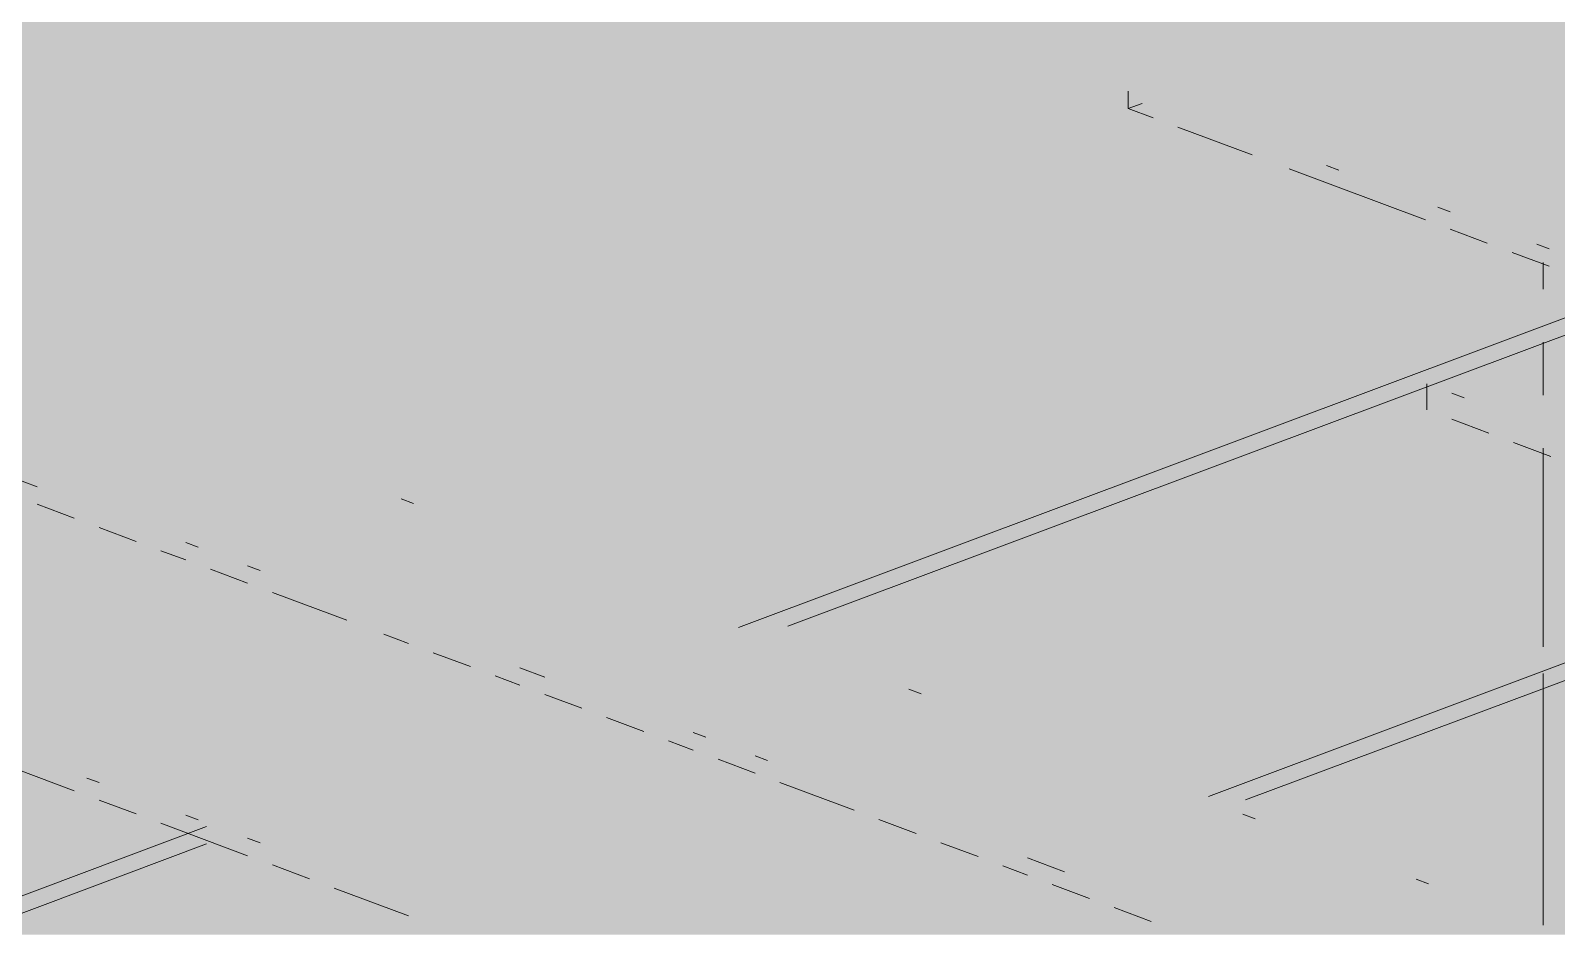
# Paper-space layout '03 3D Building and Roof' of a CAD drawing. Header units: millimetres. Extents: x 5 to 415, y 5 to 292.
# Drawn here: x 144.57 to 152.23, y 116.15 to 120.66 of the extents above; entities that cross this region are included whole.
import ezdxf

# ---------------------------------------------------------------- set-up
doc = ezdxf.new("R2010")
doc.units = ezdxf.units.MM
doc.layers.add('EXISTING', color=7, linetype='Continuous')
doc.layers.add('IMAGES', color=7, linetype='Continuous')

# ---------------------------------------------------------------- blocks, each defined once
blk = doc.blocks.new('SHEET_03')
at = {"layer": 'EXISTING', "color": 250, "lineweight": 9}
for p, q in [((150.0825, 120.2646), (150.0825, 120.352)), ((150.1519, 120.2906), (150.0825, 120.2646)), ((150.2069, 120.218), (150.0825, 120.2646)), ((150.7043, 120.0317), (150.3312, 120.1714)), ((151.5748, 119.7056), (150.8908, 119.9618)), ((151.0773, 119.9793), (151.1395, 119.956)), ((151.6369, 119.7697), (151.6991, 119.7464)), ((151.8857, 119.5891), (151.6991, 119.659)), ((152.1344, 119.5834), (152.1965, 119.5601)), ((152.1965, 119.4727), (152.01, 119.5426)), ((152.1656, 119.491), (152.1656, 119.3579)), ((148.1242, 117.6581), (152.5969, 119.3336)), ((148.3727, 117.6638), (152.659, 119.2694)), ((152.1656, 119.0916), (152.1656, 118.8253)), ((151.5823, 118.7506), (151.5823, 118.8817)), ((151.7067, 118.8351), (151.7689, 118.8118)), ((151.8932, 118.6341), (151.7067, 118.704)), ((152.2041, 118.5176), (152.0176, 118.5875)), ((152.1656, 118.559), (152.1656, 117.5604)), ((144.4777, 118.4106), (144.6021, 118.364)), ((144.7886, 118.2067), (144.6021, 118.2766)), ((146.4923, 118.2802), (146.4301, 118.3035)), ((145.0995, 118.0903), (144.9129, 118.1601)), ((145.3482, 117.9971), (145.2238, 118.0437)), ((145.3482, 118.0845), (145.4104, 118.0612)), ((145.6591, 117.968), (145.7213, 117.9447)), ((145.6591, 117.8806), (145.4725, 117.9505)), ((146.1565, 117.6943), (145.7834, 117.834)), ((146.4674, 117.5778), (146.343, 117.6244)), ((150.4848, 116.8088), (152.7211, 117.6465)), ((146.7783, 117.4614), (146.5917, 117.5312)), ((150.6711, 116.7912), (152.7211, 117.5591)), ((147.027, 117.4556), (147.1513, 117.409)), ((152.1656, 117.4273), (152.1656, 116.1624)), ((147.027, 117.3682), (146.9026, 117.4148)), ((149.0416, 117.3252), (148.9794, 117.3485)), ((147.3379, 117.2517), (147.1513, 117.3216)), ((147.6488, 117.1353), (147.4622, 117.2052)), ((147.8975, 117.1295), (147.9597, 117.1062)), ((144.7886, 116.8374), (144.1046, 117.0936)), ((147.8975, 117.0421), (147.7731, 117.0887)), ((148.2084, 116.9256), (148.0218, 116.9955)), ((148.2084, 117.0131), (148.2705, 116.9898)), ((144.8508, 116.9015), (144.9129, 116.8782)), ((148.7058, 116.7393), (148.3327, 116.8791)), ((145.0995, 116.7209), (144.9129, 116.7908)), ((137.626, 113.7254), (145.4531, 116.6575)), ((145.6591, 116.5113), (145.2238, 116.6743)), ((145.3482, 116.7151), (145.4104, 116.6918)), ((149.0167, 116.6229), (148.8301, 116.6927)), ((150.7204, 116.6963), (150.6582, 116.7196)), ((145.6591, 116.5987), (145.7213, 116.5754)), ((137.626, 113.638), (145.4531, 116.57)), ((149.3276, 116.5064), (149.141, 116.5763)), ((145.97, 116.3948), (145.7834, 116.4647)), ((149.5763, 116.4132), (149.4519, 116.4598)), ((149.5763, 116.5006), (149.7628, 116.4308)), ((146.4674, 116.2085), (146.0943, 116.3482)), ((149.8872, 116.2968), (149.7006, 116.3666)), ((151.5909, 116.3702), (151.5287, 116.3935)), ((150.1981, 116.1803), (150.0115, 116.2502))]:
    blk.add_line(p, q, dxfattribs=at)
at = {"layer": 'IMAGES', "color": 7}
for points in [[(150.1599, 120.5714), (150.3313, 120.5714), (150.1599, 121.4286), (150.3313, 121.4286)], [(150.3313, 120.5714), (150.5026, 120.5714), (150.3313, 121.4286), (150.5026, 121.4286)], [(144.3336, 120.5714), (150.1599, 120.5714), (144.3336, 121.2571), (150.1599, 121.2571)], [(150.5026, 120.2286), (150.674, 120.2286), (150.5026, 121.0857), (150.674, 121.0857)], [(150.674, 120.5714), (150.8454, 120.5714), (150.674, 121.0857), (150.8454, 121.0857)], [(150.8454, 120.5714), (151.5308, 120.5714), (150.8454, 120.7429), (151.5308, 120.7429)], [(151.5308, 120.5714), (151.7022, 120.5714), (151.5308, 120.7429), (151.7022, 120.7429)], [(151.7022, 120.5714), (152.2163, 120.5714), (151.7022, 120.7429), (152.2163, 120.7429)], [(152.2163, 120.5714), (152.3876, 120.5714), (152.2163, 120.7429), (152.3876, 120.7429)], [(144.3336, 120.4), (149.9885, 120.4), (144.3336, 120.5714), (149.9885, 120.5714)], [(149.9885, 120.4), (150.1599, 120.4), (149.9885, 120.5714), (150.1599, 120.5714)], [(150.1599, 120.4), (150.3313, 120.4), (150.1599, 120.5714), (150.3313, 120.5714)], [(150.3313, 120.4), (150.5026, 120.4), (150.3313, 120.5714), (150.5026, 120.5714)], [(150.674, 120.4), (151.1881, 120.4), (150.674, 120.5714), (151.1881, 120.5714)], [(151.1881, 120.4), (151.3595, 120.4), (151.1881, 120.5714), (151.3595, 120.5714)], [(151.3595, 120.4), (152.2163, 120.4), (151.3595, 120.5714), (152.2163, 120.5714)], [(152.2163, 120.4), (152.3876, 120.4), (152.2163, 120.5714), (152.3876, 120.5714)], [(144.3336, 120.0571), (149.8172, 120.0571), (144.3336, 120.4), (149.8172, 120.4)], [(149.8172, 120.0571), (149.9885, 120.0571), (149.8172, 120.4), (149.9885, 120.4)], [(149.9885, 120.2286), (150.1599, 120.2286), (149.9885, 120.4), (150.1599, 120.4)], [(150.1599, 120.2286), (150.3313, 120.2286), (150.1599, 120.4), (150.3313, 120.4)], [(150.3313, 120.2286), (150.5026, 120.2286), (150.3313, 120.4), (150.5026, 120.4)], [(150.674, 120.2286), (150.8454, 120.2286), (150.674, 120.4), (150.8454, 120.4)], [(150.8454, 120.2286), (151.0167, 120.2286), (150.8454, 120.4), (151.0167, 120.4)], [(151.0167, 120.2286), (151.1881, 120.2286), (151.0167, 120.4), (151.1881, 120.4)], [(151.1881, 120.2286), (151.3595, 120.2286), (151.1881, 120.4), (151.3595, 120.4)], [(151.3595, 120.2286), (151.5308, 120.2286), (151.3595, 120.4), (151.5308, 120.4)], [(151.5308, 120.2286), (152.559, 120.2286), (151.5308, 120.4), (152.559, 120.4)], [(149.9885, 120.0571), (150.3313, 120.0571), (149.9885, 120.2286), (150.3313, 120.2286)], [(150.3313, 120.0571), (150.674, 120.0571), (150.3313, 120.2286), (150.674, 120.2286)], [(150.674, 120.0571), (150.8454, 120.0571), (150.674, 120.2286), (150.8454, 120.2286)], [(150.8454, 120.0571), (151.0167, 120.0571), (150.8454, 120.2286), (151.0167, 120.2286)], [(151.0167, 120.0571), (151.1881, 120.0571), (151.0167, 120.2286), (151.1881, 120.2286)], [(151.1881, 120.0571), (151.3595, 120.0571), (151.1881, 120.2286), (151.3595, 120.2286)], [(151.3595, 120.0571), (151.5308, 120.0571), (151.3595, 120.2286), (151.5308, 120.2286)], [(151.5308, 120.0571), (153.0731, 120.0571), (151.5308, 120.2286), (153.0731, 120.2286)], [(144.3336, 119.8857), (149.9885, 119.8857), (144.3336, 120.0571), (149.9885, 120.0571)], [(149.9885, 119.8857), (150.1599, 119.8857), (149.9885, 120.0571), (150.1599, 120.0571)], [(150.1599, 119.8857), (150.3313, 119.8857), (150.1599, 120.0571), (150.3313, 120.0571)], [(150.3313, 119.8857), (150.5026, 119.8857), (150.3313, 120.0571), (150.5026, 120.0571)], [(150.5026, 119.8857), (150.674, 119.8857), (150.5026, 120.0571), (150.674, 120.0571)], [(150.674, 119.8857), (151.0167, 119.8857), (150.674, 120.0571), (151.0167, 120.0571)], [(151.0167, 119.8857), (151.1881, 119.8857), (151.0167, 120.0571), (151.1881, 120.0571)], [(151.1881, 119.8857), (151.3595, 119.8857), (151.1881, 120.0571), (151.3595, 120.0571)], [(151.3595, 119.8857), (152.0449, 119.8857), (151.3595, 120.0571), (152.0449, 120.0571)], [(152.0449, 119.8857), (152.2163, 119.8857), (152.0449, 120.0571), (152.2163, 120.0571)], [(152.2163, 119.8857), (153.5872, 119.8857), (152.2163, 120.0571), (153.5872, 120.0571)], [(144.3336, 119.7143), (150.674, 119.7143), (144.3336, 119.8857), (150.674, 119.8857)], [(150.674, 119.7143), (151.1881, 119.7143), (150.674, 119.8857), (151.1881, 119.8857)], [(151.1881, 119.7143), (151.3595, 119.7143), (151.1881, 119.8857), (151.3595, 119.8857)], [(151.3595, 119.7143), (151.5308, 119.7143), (151.3595, 119.8857), (151.5308, 119.8857)], [(151.5308, 119.7143), (151.7022, 119.7143), (151.5308, 119.8857), (151.7022, 119.8857)], [(151.7022, 119.7143), (151.8735, 119.7143), (151.7022, 119.8857), (151.8735, 119.8857)], [(151.8735, 119.7143), (152.0449, 119.7143), (151.8735, 119.8857), (152.0449, 119.8857)], [(152.0449, 119.7143), (152.2163, 119.7143), (152.0449, 119.8857), (152.2163, 119.8857)], [(152.2163, 119.7143), (152.3876, 119.7143), (152.2163, 119.8857), (152.3876, 119.8857)], [(144.3336, 119.5429), (150.3313, 119.5429), (144.3336, 119.7143), (150.3313, 119.7143)], [(150.3313, 119.5429), (150.8454, 119.5429), (150.3313, 119.7143), (150.8454, 119.7143)], [(150.8454, 119.5429), (151.0167, 119.5429), (150.8454, 119.7143), (151.0167, 119.7143)], [(151.0167, 119.5429), (151.1881, 119.5429), (151.0167, 119.7143), (151.1881, 119.7143)], [(151.1881, 119.5429), (151.5308, 119.5429), (151.1881, 119.7143), (151.5308, 119.7143)], [(151.5308, 119.5429), (151.7022, 119.5429), (151.5308, 119.7143), (151.7022, 119.7143)], [(151.7022, 119.5429), (151.8735, 119.5429), (151.7022, 119.7143), (151.8735, 119.7143)], [(151.8735, 119.5429), (152.0449, 119.5429), (151.8735, 119.7143), (152.0449, 119.7143)], [(152.0449, 119.5429), (152.2163, 119.5429), (152.0449, 119.7143), (152.2163, 119.7143)], [(152.2163, 119.5429), (152.3876, 119.5429), (152.2163, 119.7143), (152.3876, 119.7143)], [(144.3336, 119.3714), (149.9885, 119.3714), (144.3336, 119.5429), (149.9885, 119.5429)], [(149.9885, 119.3714), (150.1599, 119.3714), (149.9885, 119.5429), (150.1599, 119.5429)], [(150.1599, 119.3714), (150.3313, 119.3714), (150.1599, 119.5429), (150.3313, 119.5429)], [(150.3313, 119.3714), (150.5026, 119.3714), (150.3313, 119.5429), (150.5026, 119.5429)], [(150.5026, 119.3714), (150.8454, 119.3714), (150.5026, 119.5429), (150.8454, 119.5429)], [(150.8454, 119.3714), (151.0167, 119.3714), (150.8454, 119.5429), (151.0167, 119.5429)], [(151.0167, 119.3714), (151.1881, 119.3714), (151.0167, 119.5429), (151.1881, 119.5429)], [(151.1881, 119.3714), (151.5308, 119.3714), (151.1881, 119.5429), (151.5308, 119.5429)], [(151.5308, 119.3714), (151.7022, 119.3714), (151.5308, 119.5429), (151.7022, 119.5429)], [(151.7022, 119.3714), (151.8735, 119.3714), (151.7022, 119.5429), (151.8735, 119.5429)], [(151.8735, 119.3714), (152.0449, 119.3714), (151.8735, 119.5429), (152.0449, 119.5429)], [(152.0449, 119.3714), (152.3876, 119.3714), (152.0449, 119.5429), (152.3876, 119.5429)], [(144.5049, 119.2), (149.4745, 119.2), (144.5049, 119.3714), (149.4745, 119.3714)], [(149.4745, 119.2), (149.6458, 119.2), (149.4745, 119.3714), (149.6458, 119.3714)], [(149.6458, 119.2), (149.9885, 119.2), (149.6458, 119.3714), (149.9885, 119.3714)], [(149.9885, 119.2), (150.1599, 119.2), (149.9885, 119.3714), (150.1599, 119.3714)], [(150.1599, 119.2), (150.3313, 119.2), (150.1599, 119.3714), (150.3313, 119.3714)], [(150.3313, 119.2), (150.5026, 119.2), (150.3313, 119.3714), (150.5026, 119.3714)], [(150.5026, 119.2), (151.0167, 119.2), (150.5026, 119.3714), (151.0167, 119.3714)], [(151.0167, 119.2), (151.7022, 119.2), (151.0167, 119.3714), (151.7022, 119.3714)], [(151.7022, 119.2), (151.8735, 119.2), (151.7022, 119.3714), (151.8735, 119.3714)], [(151.8735, 119.2), (152.0449, 119.2), (151.8735, 119.3714), (152.0449, 119.3714)], [(152.0449, 119.2), (152.2163, 119.2), (152.0449, 119.3714), (152.2163, 119.3714)], [(152.2163, 119.2), (152.3876, 119.2), (152.2163, 119.3714), (152.3876, 119.3714)], [(144.5049, 119.0286), (145.019, 119.0286), (144.5049, 119.2), (145.019, 119.2)], [(145.019, 119.0286), (145.1904, 119.0286), (145.019, 119.2), (145.1904, 119.2)], [(145.1904, 119.0286), (148.9604, 119.0286), (145.1904, 119.2), (148.9604, 119.2)], [(148.9604, 119.0286), (149.1317, 119.0286), (148.9604, 119.2), (149.1317, 119.2)], [(149.1317, 119.0286), (149.6458, 119.0286), (149.1317, 119.2), (149.6458, 119.2)], [(149.6458, 119.0286), (149.8172, 119.0286), (149.6458, 119.2), (149.8172, 119.2)], [(149.8172, 119.0286), (149.9885, 119.0286), (149.8172, 119.2), (149.9885, 119.2)], [(149.9885, 119.0286), (150.1599, 119.0286), (149.9885, 119.2), (150.1599, 119.2)], [(150.1599, 119.0286), (150.5026, 119.0286), (150.1599, 119.2), (150.5026, 119.2)], [(150.5026, 119.0286), (151.3595, 119.0286), (150.5026, 119.2), (151.3595, 119.2)], [(151.3595, 119.0286), (151.5308, 119.0286), (151.3595, 119.2), (151.5308, 119.2)], [(151.5308, 119.0286), (151.7022, 119.0286), (151.5308, 119.2), (151.7022, 119.2)], [(151.7022, 119.0286), (151.8735, 119.0286), (151.7022, 119.2), (151.8735, 119.2)], [(151.8735, 119.0286), (152.0449, 119.0286), (151.8735, 119.2), (152.0449, 119.2)], [(152.0449, 119.0286), (152.2163, 119.0286), (152.0449, 119.2), (152.2163, 119.2)], [(152.2163, 119.0286), (152.559, 119.0286), (152.2163, 119.2), (152.559, 119.2)], [(144.5049, 118.8571), (144.6763, 118.8571), (144.5049, 119.0286), (144.6763, 119.0286)], [(144.6763, 118.8571), (144.8477, 118.8571), (144.6763, 119.0286), (144.8477, 119.0286)], [(144.8477, 118.8571), (145.019, 118.8571), (144.8477, 119.0286), (145.019, 119.0286)], [(145.019, 118.8571), (145.1904, 118.8571), (145.019, 119.0286), (145.1904, 119.0286)], [(145.1904, 118.8571), (145.5331, 118.8571), (145.1904, 119.0286), (145.5331, 119.0286)], [(145.5331, 118.8571), (148.6176, 118.8571), (145.5331, 119.0286), (148.6176, 119.0286)], [(148.6176, 118.8571), (148.9604, 118.8571), (148.6176, 119.0286), (148.9604, 119.0286)], [(148.9604, 118.8571), (149.1317, 118.8571), (148.9604, 119.0286), (149.1317, 119.0286)], [(149.1317, 118.8571), (149.3031, 118.8571), (149.1317, 119.0286), (149.3031, 119.0286)], [(149.3031, 118.8571), (149.6458, 118.8571), (149.3031, 119.0286), (149.6458, 119.0286)], [(149.6458, 118.8571), (150.1599, 118.8571), (149.6458, 119.0286), (150.1599, 119.0286)], [(150.1599, 118.8571), (150.8454, 118.8571), (150.1599, 119.0286), (150.8454, 119.0286)], [(150.8454, 118.8571), (151.0167, 118.8571), (150.8454, 119.0286), (151.0167, 119.0286)], [(151.0167, 118.8571), (151.1881, 118.8571), (151.0167, 119.0286), (151.1881, 119.0286)], [(151.1881, 118.8571), (151.3595, 118.8571), (151.1881, 119.0286), (151.3595, 119.0286)], [(151.3595, 118.8571), (151.5308, 118.8571), (151.3595, 119.0286), (151.5308, 119.0286)], [(151.5308, 118.8571), (151.7022, 118.8571), (151.5308, 119.0286), (151.7022, 119.0286)], [(151.7022, 118.8571), (152.0449, 118.8571), (151.7022, 119.0286), (152.0449, 119.0286)], [(152.0449, 118.8571), (152.3876, 118.8571), (152.0449, 119.0286), (152.3876, 119.0286)], [(144.5049, 118.6857), (144.6763, 118.6857), (144.5049, 118.8571), (144.6763, 118.8571)], [(144.6763, 118.5143), (145.019, 118.5143), (144.6763, 118.8571), (145.019, 118.8571)], [(145.019, 118.6857), (145.1904, 118.6857), (145.019, 118.8571), (145.1904, 118.8571)], [(145.1904, 118.6857), (145.3617, 118.6857), (145.1904, 118.8571), (145.3617, 118.8571)], [(145.3617, 118.6857), (145.5331, 118.6857), (145.3617, 118.8571), (145.5331, 118.8571)], [(145.5331, 118.6857), (145.8758, 118.6857), (145.5331, 118.8571), (145.8758, 118.8571)], [(145.8758, 118.6857), (146.0472, 118.6857), (145.8758, 118.8571), (146.0472, 118.8571)], [(146.0472, 118.6857), (148.1036, 118.6857), (146.0472, 118.8571), (148.1036, 118.8571)], [(148.1036, 118.6857), (148.2749, 118.6857), (148.1036, 118.8571), (148.2749, 118.8571)], [(148.2749, 118.6857), (148.6176, 118.6857), (148.2749, 118.8571), (148.6176, 118.8571)], [(148.6176, 118.6857), (148.789, 118.6857), (148.6176, 118.8571), (148.789, 118.8571)], [(148.789, 118.6857), (148.9604, 118.6857), (148.789, 118.8571), (148.9604, 118.8571)], [(148.9604, 118.6857), (149.1317, 118.6857), (148.9604, 118.8571), (149.1317, 118.8571)], [(149.1317, 118.6857), (149.3031, 118.6857), (149.1317, 118.8571), (149.3031, 118.8571)], [(149.3031, 118.6857), (149.4745, 118.6857), (149.3031, 118.8571), (149.4745, 118.8571)], [(149.4745, 118.6857), (149.6458, 118.6857), (149.4745, 118.8571), (149.6458, 118.8571)], [(149.6458, 118.6857), (150.3313, 118.6857), (149.6458, 118.8571), (150.3313, 118.8571)], [(150.3313, 118.6857), (150.674, 118.6857), (150.3313, 118.8571), (150.674, 118.8571)], [(150.674, 118.6857), (150.8454, 118.6857), (150.674, 118.8571), (150.8454, 118.8571)], [(150.8454, 118.6857), (151.0167, 118.6857), (150.8454, 118.8571), (151.0167, 118.8571)], [(151.0167, 118.6857), (151.1881, 118.6857), (151.0167, 118.8571), (151.1881, 118.8571)], [(151.1881, 118.6857), (151.3595, 118.6857), (151.1881, 118.8571), (151.3595, 118.8571)], [(151.3595, 118.6857), (151.5308, 118.6857), (151.3595, 118.8571), (151.5308, 118.8571)], [(151.5308, 118.6857), (151.7022, 118.6857), (151.5308, 118.8571), (151.7022, 118.8571)], [(151.7022, 118.6857), (151.8735, 118.6857), (151.7022, 118.8571), (151.8735, 118.8571)], [(151.8735, 118.6857), (152.0449, 118.6857), (151.8735, 118.8571), (152.0449, 118.8571)], [(152.0449, 118.6857), (152.2163, 118.6857), (152.0449, 118.8571), (152.2163, 118.8571)], [(152.2163, 118.5143), (152.3876, 118.5143), (152.2163, 118.8571), (152.3876, 118.8571)], [(144.5049, 118.5143), (144.6763, 118.5143), (144.5049, 118.6857), (144.6763, 118.6857)], [(145.019, 118.5143), (145.1904, 118.5143), (145.019, 118.6857), (145.1904, 118.6857)], [(145.1904, 118.5143), (145.3617, 118.5143), (145.1904, 118.6857), (145.3617, 118.6857)], [(145.3617, 118.5143), (145.5331, 118.5143), (145.3617, 118.6857), (145.5331, 118.6857)], [(145.5331, 118.5143), (145.7045, 118.5143), (145.5331, 118.6857), (145.7045, 118.6857)], [(145.7045, 118.5143), (145.8758, 118.5143), (145.7045, 118.6857), (145.8758, 118.6857)], [(145.8758, 118.5143), (146.0472, 118.5143), (145.8758, 118.6857), (146.0472, 118.6857)], [(146.0472, 118.5143), (146.3899, 118.5143), (146.0472, 118.6857), (146.3899, 118.6857)], [(146.3899, 118.5143), (147.7608, 118.5143), (146.3899, 118.6857), (147.7608, 118.6857)], [(147.7608, 118.5143), (148.2749, 118.5143), (147.7608, 118.6857), (148.2749, 118.6857)], [(148.2749, 118.5143), (148.4463, 118.5143), (148.2749, 118.6857), (148.4463, 118.6857)], [(148.4463, 118.5143), (148.6176, 118.5143), (148.4463, 118.6857), (148.6176, 118.6857)], [(148.6176, 118.5143), (148.789, 118.5143), (148.6176, 118.6857), (148.789, 118.6857)], [(148.789, 118.5143), (148.9604, 118.5143), (148.789, 118.6857), (148.9604, 118.6857)], [(148.9604, 118.5143), (149.1317, 118.5143), (148.9604, 118.6857), (149.1317, 118.6857)], [(149.1317, 118.5143), (149.9885, 118.5143), (149.1317, 118.6857), (149.9885, 118.6857)], [(149.9885, 118.5143), (150.1599, 118.5143), (149.9885, 118.6857), (150.1599, 118.6857)], [(150.1599, 118.5143), (150.3313, 118.5143), (150.1599, 118.6857), (150.3313, 118.6857)], [(150.3313, 118.5143), (150.5026, 118.5143), (150.3313, 118.6857), (150.5026, 118.6857)], [(150.5026, 118.5143), (150.674, 118.5143), (150.5026, 118.6857), (150.674, 118.6857)], [(150.674, 118.3429), (150.8454, 118.3429), (150.674, 118.6857), (150.8454, 118.6857)], [(150.8454, 118.5143), (151.1881, 118.5143), (150.8454, 118.6857), (151.1881, 118.6857)], [(151.1881, 118.5143), (151.3595, 118.5143), (151.1881, 118.6857), (151.3595, 118.6857)], [(151.3595, 118.5143), (151.7022, 118.5143), (151.3595, 118.6857), (151.7022, 118.6857)], [(151.7022, 118.5143), (151.8735, 118.5143), (151.7022, 118.6857), (151.8735, 118.6857)], [(151.8735, 118.5143), (152.0449, 118.5143), (151.8735, 118.6857), (152.0449, 118.6857)], [(152.0449, 118.5143), (152.2163, 118.5143), (152.0449, 118.6857), (152.2163, 118.6857)], [(144.5049, 118.3429), (144.6763, 118.3429), (144.5049, 118.5143), (144.6763, 118.5143)], [(144.6763, 118.3429), (144.8477, 118.3429), (144.6763, 118.5143), (144.8477, 118.5143)], [(144.8477, 118.3429), (145.1904, 118.3429), (144.8477, 118.5143), (145.1904, 118.5143)], [(145.1904, 118.1714), (145.3617, 118.1714), (145.1904, 118.5143), (145.3617, 118.5143)], [(145.3617, 118.1714), (145.7045, 118.1714), (145.3617, 118.5143), (145.7045, 118.5143)], [(145.7045, 118.3429), (145.8758, 118.3429), (145.7045, 118.5143), (145.8758, 118.5143)], [(145.8758, 118.3429), (146.0472, 118.3429), (145.8758, 118.5143), (146.0472, 118.5143)], [(146.0472, 118.3429), (146.2186, 118.3429), (146.0472, 118.5143), (146.2186, 118.5143)], [(146.2186, 118.3429), (146.3899, 118.3429), (146.2186, 118.5143), (146.3899, 118.5143)], [(146.3899, 118.3429), (146.904, 118.3429), (146.3899, 118.5143), (146.904, 118.5143)], [(146.904, 118.3429), (147.2467, 118.3429), (146.904, 118.5143), (147.2467, 118.5143)], [(147.2467, 118.3429), (147.7608, 118.3429), (147.2467, 118.5143), (147.7608, 118.5143)], [(147.7608, 118.3429), (147.9322, 118.3429), (147.7608, 118.5143), (147.9322, 118.5143)], [(147.9322, 118.3429), (148.2749, 118.3429), (147.9322, 118.5143), (148.2749, 118.5143)], [(148.2749, 118.3429), (148.4463, 118.3429), (148.2749, 118.5143), (148.4463, 118.5143)], [(148.4463, 118.3429), (148.6176, 118.3429), (148.4463, 118.5143), (148.6176, 118.5143)], [(148.6176, 118.3429), (148.789, 118.3429), (148.6176, 118.5143), (148.789, 118.5143)], [(148.789, 118.3429), (149.4745, 118.3429), (148.789, 118.5143), (149.4745, 118.5143)], [(149.4745, 118.3429), (149.8172, 118.3429), (149.4745, 118.5143), (149.8172, 118.5143)], [(149.8172, 118.3429), (149.9885, 118.3429), (149.8172, 118.5143), (149.9885, 118.5143)], [(149.9885, 118.3429), (150.1599, 118.3429), (149.9885, 118.5143), (150.1599, 118.5143)], [(150.1599, 118.3429), (150.3313, 118.3429), (150.1599, 118.5143), (150.3313, 118.5143)], [(150.3313, 118.3429), (150.674, 118.3429), (150.3313, 118.5143), (150.674, 118.5143)], [(150.8454, 118.3429), (151.0167, 118.3429), (150.8454, 118.5143), (151.0167, 118.5143)], [(151.0167, 118.3429), (151.7022, 118.3429), (151.0167, 118.5143), (151.7022, 118.5143)], [(151.7022, 118.3429), (151.8735, 118.3429), (151.7022, 118.5143), (151.8735, 118.5143)], [(151.8735, 118.3429), (152.0449, 118.3429), (151.8735, 118.5143), (152.0449, 118.5143)], [(152.0449, 118.3429), (152.2163, 118.3429), (152.0449, 118.5143), (152.2163, 118.5143)], [(152.2163, 118.3429), (152.3876, 118.3429), (152.2163, 118.5143), (152.3876, 118.5143)], [(144.5049, 118.1714), (144.6763, 118.1714), (144.5049, 118.3429), (144.6763, 118.3429)], [(144.6763, 118), (144.8477, 118), (144.6763, 118.3429), (144.8477, 118.3429)], [(144.8477, 118.1714), (145.019, 118.1714), (144.8477, 118.3429), (145.019, 118.3429)], [(145.019, 118.1714), (145.1904, 118.1714), (145.019, 118.3429), (145.1904, 118.3429)], [(145.7045, 118.1714), (145.8758, 118.1714), (145.7045, 118.3429), (145.8758, 118.3429)], [(145.8758, 118.1714), (146.0472, 118.1714), (145.8758, 118.3429), (146.0472, 118.3429)], [(146.0472, 118.1714), (146.2186, 118.1714), (146.0472, 118.3429), (146.2186, 118.3429)], [(146.2186, 118.1714), (146.3899, 118.1714), (146.2186, 118.3429), (146.3899, 118.3429)], [(146.3899, 118.1714), (146.5613, 118.1714), (146.3899, 118.3429), (146.5613, 118.3429)], [(146.5613, 118.1714), (146.7326, 118.1714), (146.5613, 118.3429), (146.7326, 118.3429)], [(146.7326, 118.1714), (146.904, 118.1714), (146.7326, 118.3429), (146.904, 118.3429)], [(146.904, 118.1714), (147.2467, 118.1714), (146.904, 118.3429), (147.2467, 118.3429)], [(147.2467, 118.1714), (147.4181, 118.1714), (147.2467, 118.3429), (147.4181, 118.3429)], [(147.4181, 118.1714), (147.5895, 118.1714), (147.4181, 118.3429), (147.5895, 118.3429)], [(147.5895, 118.1714), (147.7608, 118.1714), (147.5895, 118.3429), (147.7608, 118.3429)], [(147.7608, 118.1714), (147.9322, 118.1714), (147.7608, 118.3429), (147.9322, 118.3429)], [(147.9322, 118.1714), (148.2749, 118.1714), (147.9322, 118.3429), (148.2749, 118.3429)], [(148.2749, 118.1714), (148.9604, 118.1714), (148.2749, 118.3429), (148.9604, 118.3429)], [(148.9604, 118.1714), (149.3031, 118.1714), (148.9604, 118.3429), (149.3031, 118.3429)], [(149.3031, 118.1714), (149.4745, 118.1714), (149.3031, 118.3429), (149.4745, 118.3429)], [(149.4745, 118.1714), (149.6458, 118.1714), (149.4745, 118.3429), (149.6458, 118.3429)], [(149.6458, 118.1714), (149.8172, 118.1714), (149.6458, 118.3429), (149.8172, 118.3429)], [(149.8172, 118.1714), (150.3313, 118.1714), (149.8172, 118.3429), (150.3313, 118.3429)], [(150.3313, 118.1714), (150.5026, 118.1714), (150.3313, 118.3429), (150.5026, 118.3429)], [(150.5026, 118.1714), (150.674, 118.1714), (150.5026, 118.3429), (150.674, 118.3429)], [(150.674, 118.1714), (151.0167, 118.1714), (150.674, 118.3429), (151.0167, 118.3429)], [(151.0167, 118.1714), (151.5308, 118.1714), (151.0167, 118.3429), (151.5308, 118.3429)], [(151.5308, 117.6571), (151.7022, 117.6571), (151.5308, 118.3429), (151.7022, 118.3429)], [(151.7022, 117.8286), (151.8735, 117.8286), (151.7022, 118.3429), (151.8735, 118.3429)], [(151.8735, 117.4857), (152.0449, 117.4857), (151.8735, 118.3429), (152.0449, 118.3429)], [(152.0449, 118.1714), (152.2163, 118.1714), (152.0449, 118.3429), (152.2163, 118.3429)], [(152.2163, 117.4857), (152.3876, 117.4857), (152.2163, 118.3429), (152.3876, 118.3429)], [(144.5049, 118), (144.6763, 118), (144.5049, 118.1714), (144.6763, 118.1714)], [(144.8477, 118), (145.019, 118), (144.8477, 118.1714), (145.019, 118.1714)], [(145.019, 118), (145.3617, 118), (145.019, 118.1714), (145.3617, 118.1714)], [(145.3617, 118), (145.5331, 118), (145.3617, 118.1714), (145.5331, 118.1714)], [(145.5331, 118), (145.7045, 118), (145.5331, 118.1714), (145.7045, 118.1714)], [(145.7045, 118), (146.0472, 118), (145.7045, 118.1714), (146.0472, 118.1714)], [(146.0472, 118), (146.2186, 118), (146.0472, 118.1714), (146.2186, 118.1714)], [(146.2186, 118), (146.3899, 118), (146.2186, 118.1714), (146.3899, 118.1714)], [(146.3899, 118), (146.5613, 118), (146.3899, 118.1714), (146.5613, 118.1714)], [(146.5613, 118), (146.7326, 118), (146.5613, 118.1714), (146.7326, 118.1714)], [(146.7326, 118), (146.904, 118), (146.7326, 118.1714), (146.904, 118.1714)], [(146.904, 118), (147.0754, 118), (146.904, 118.1714), (147.0754, 118.1714)], [(147.0754, 118), (147.2467, 118), (147.0754, 118.1714), (147.2467, 118.1714)], [(147.2467, 118), (147.4181, 118), (147.2467, 118.1714), (147.4181, 118.1714)], [(147.4181, 118), (147.7608, 118), (147.4181, 118.1714), (147.7608, 118.1714)], [(147.7608, 118), (148.6176, 118), (147.7608, 118.1714), (148.6176, 118.1714)], [(148.6176, 118), (148.789, 118), (148.6176, 118.1714), (148.789, 118.1714)], [(148.789, 118), (148.9604, 118), (148.789, 118.1714), (148.9604, 118.1714)], [(148.9604, 118), (149.1317, 118), (148.9604, 118.1714), (149.1317, 118.1714)], [(149.1317, 118), (149.3031, 118), (149.1317, 118.1714), (149.3031, 118.1714)], [(149.3031, 117.8286), (149.4745, 117.8286), (149.3031, 118.1714), (149.4745, 118.1714)], [(149.4745, 118), (149.8172, 118), (149.4745, 118.1714), (149.8172, 118.1714)], [(149.8172, 118), (149.9885, 118), (149.8172, 118.1714), (149.9885, 118.1714)], [(149.9885, 118), (150.1599, 118), (149.9885, 118.1714), (150.1599, 118.1714)], [(150.1599, 118), (150.5026, 118), (150.1599, 118.1714), (150.5026, 118.1714)], [(150.5026, 118), (151.5308, 118), (150.5026, 118.1714), (151.5308, 118.1714)], [(152.0449, 117.4857), (152.2163, 117.4857), (152.0449, 118.1714), (152.2163, 118.1714)], [(144.5049, 117.8286), (144.8477, 117.8286), (144.5049, 118), (144.8477, 118)], [(144.8477, 117.8286), (145.019, 117.8286), (144.8477, 118), (145.019, 118)], [(145.019, 117.8286), (145.1904, 117.8286), (145.019, 118), (145.1904, 118)], [(145.1904, 117.8286), (145.3617, 117.8286), (145.1904, 118), (145.3617, 118)], [(145.3617, 117.8286), (145.5331, 117.8286), (145.3617, 118), (145.5331, 118)], [(145.5331, 117.8286), (145.7045, 117.8286), (145.5331, 118), (145.7045, 118)], [(145.7045, 117.8286), (145.8758, 117.8286), (145.7045, 118), (145.8758, 118)], [(145.8758, 117.8286), (146.0472, 117.8286), (145.8758, 118), (146.0472, 118)], [(146.0472, 117.8286), (146.2186, 117.8286), (146.0472, 118), (146.2186, 118)], [(146.2186, 117.8286), (146.3899, 117.8286), (146.2186, 118), (146.3899, 118)], [(146.3899, 117.8286), (146.5613, 117.8286), (146.3899, 118), (146.5613, 118)], [(146.5613, 117.8286), (146.7326, 117.8286), (146.5613, 118), (146.7326, 118)], [(146.7326, 117.6571), (146.904, 117.6571), (146.7326, 118), (146.904, 118)], [(146.904, 117.8286), (147.0754, 117.8286), (146.904, 118), (147.0754, 118)], [(147.0754, 117.8286), (147.2467, 117.8286), (147.0754, 118), (147.2467, 118)], [(147.2467, 117.8286), (147.4181, 117.8286), (147.2467, 118), (147.4181, 118)], [(147.4181, 117.8286), (147.5895, 117.8286), (147.4181, 118), (147.5895, 118)], [(147.5895, 117.8286), (147.7608, 117.8286), (147.5895, 118), (147.7608, 118)], [(147.7608, 117.8286), (148.1036, 117.8286), (147.7608, 118), (148.1036, 118)], [(148.1036, 117.8286), (148.4463, 117.8286), (148.1036, 118), (148.4463, 118)], [(148.4463, 117.8286), (148.6176, 117.8286), (148.4463, 118), (148.6176, 118)], [(148.6176, 117.8286), (148.789, 117.8286), (148.6176, 118), (148.789, 118)], [(148.789, 117.8286), (148.9604, 117.8286), (148.789, 118), (148.9604, 118)], [(148.9604, 117.8286), (149.1317, 117.8286), (148.9604, 118), (149.1317, 118)], [(149.1317, 117.8286), (149.3031, 117.8286), (149.1317, 118), (149.3031, 118)], [(149.4745, 117.8286), (149.6458, 117.8286), (149.4745, 118), (149.6458, 118)], [(149.6458, 117.8286), (150.1599, 117.8286), (149.6458, 118), (150.1599, 118)], [(150.1599, 117.8286), (151.5308, 117.8286), (150.1599, 118), (151.5308, 118)], [(143.6481, 117.6571), (145.019, 117.6571), (143.6481, 117.8286), (145.019, 117.8286)], [(145.019, 117.6571), (145.1904, 117.6571), (145.019, 117.8286), (145.1904, 117.8286)], [(145.1904, 117.6571), (145.3617, 117.6571), (145.1904, 117.8286), (145.3617, 117.8286)], [(145.3617, 117.6571), (145.5331, 117.6571), (145.3617, 117.8286), (145.5331, 117.8286)], [(145.5331, 117.6571), (145.7045, 117.6571), (145.5331, 117.8286), (145.7045, 117.8286)], [(145.7045, 117.6571), (145.8758, 117.6571), (145.7045, 117.8286), (145.8758, 117.8286)], [(145.8758, 117.6571), (146.2186, 117.6571), (145.8758, 117.8286), (146.2186, 117.8286)], [(146.2186, 117.6571), (146.3899, 117.6571), (146.2186, 117.8286), (146.3899, 117.8286)], [(146.3899, 117.6571), (146.5613, 117.6571), (146.3899, 117.8286), (146.5613, 117.8286)], [(146.5613, 117.6571), (146.7326, 117.6571), (146.5613, 117.8286), (146.7326, 117.8286)], [(146.904, 117.6571), (147.2467, 117.6571), (146.904, 117.8286), (147.2467, 117.8286)], [(147.2467, 117.6571), (147.4181, 117.6571), (147.2467, 117.8286), (147.4181, 117.8286)], [(147.4181, 117.6571), (147.5895, 117.6571), (147.4181, 117.8286), (147.5895, 117.8286)], [(147.5895, 117.6571), (147.7608, 117.6571), (147.5895, 117.8286), (147.7608, 117.8286)], [(147.7608, 117.4857), (147.9322, 117.4857), (147.7608, 117.8286), (147.9322, 117.8286)], [(147.9322, 117.4857), (148.1036, 117.4857), (147.9322, 117.8286), (148.1036, 117.8286)], [(148.1036, 117.6571), (148.2749, 117.6571), (148.1036, 117.8286), (148.2749, 117.8286)], [(148.2749, 117.6571), (148.4463, 117.6571), (148.2749, 117.8286), (148.4463, 117.8286)], [(148.4463, 117.6571), (148.9604, 117.6571), (148.4463, 117.8286), (148.9604, 117.8286)], [(148.9604, 117.6571), (149.1317, 117.6571), (148.9604, 117.8286), (149.1317, 117.8286)], [(149.1317, 117.6571), (149.3031, 117.6571), (149.1317, 117.8286), (149.3031, 117.8286)], [(149.3031, 117.6571), (149.6458, 117.6571), (149.3031, 117.8286), (149.6458, 117.8286)], [(149.6458, 117.6571), (151.5308, 117.6571), (149.6458, 117.8286), (151.5308, 117.8286)], [(151.7022, 117.6571), (151.8735, 117.6571), (151.7022, 117.8286), (151.8735, 117.8286)], [(144.3336, 117.4857), (144.6763, 117.4857), (144.3336, 117.6571), (144.6763, 117.6571)], [(144.6763, 117.4857), (145.5331, 117.4857), (144.6763, 117.6571), (145.5331, 117.6571)], [(145.5331, 117.4857), (145.7045, 117.4857), (145.5331, 117.6571), (145.7045, 117.6571)], [(145.7045, 117.4857), (145.8758, 117.4857), (145.7045, 117.6571), (145.8758, 117.6571)], [(145.8758, 117.4857), (146.0472, 117.4857), (145.8758, 117.6571), (146.0472, 117.6571)], [(146.0472, 117.4857), (146.2186, 117.4857), (146.0472, 117.6571), (146.2186, 117.6571)], [(146.2186, 117.4857), (146.3899, 117.4857), (146.2186, 117.6571), (146.3899, 117.6571)], [(146.3899, 117.4857), (146.7326, 117.4857), (146.3899, 117.6571), (146.7326, 117.6571)], [(146.7326, 117.4857), (146.904, 117.4857), (146.7326, 117.6571), (146.904, 117.6571)], [(146.904, 117.4857), (147.5895, 117.4857), (146.904, 117.6571), (147.5895, 117.6571)], [(147.5895, 117.4857), (147.7608, 117.4857), (147.5895, 117.6571), (147.7608, 117.6571)], [(148.1036, 117.4857), (148.2749, 117.4857), (148.1036, 117.6571), (148.2749, 117.6571)], [(148.2749, 117.4857), (148.6176, 117.4857), (148.2749, 117.6571), (148.6176, 117.6571)], [(148.6176, 117.4857), (148.789, 117.4857), (148.6176, 117.6571), (148.789, 117.6571)], [(148.789, 117.4857), (149.3031, 117.4857), (148.789, 117.6571), (149.3031, 117.6571)], [(149.3031, 117.3143), (150.8454, 117.3143), (149.3031, 117.6571), (150.8454, 117.6571)], [(150.8454, 117.4857), (151.0167, 117.4857), (150.8454, 117.6571), (151.0167, 117.6571)], [(151.0167, 117.4857), (151.1881, 117.4857), (151.0167, 117.6571), (151.1881, 117.6571)], [(151.1881, 117.4857), (151.3595, 117.4857), (151.1881, 117.6571), (151.3595, 117.6571)], [(151.3595, 117.4857), (151.5308, 117.4857), (151.3595, 117.6571), (151.5308, 117.6571)], [(151.5308, 117.4857), (151.8735, 117.4857), (151.5308, 117.6571), (151.8735, 117.6571)], [(144.3336, 117.1429), (144.6763, 117.1429), (144.3336, 117.4857), (144.6763, 117.4857)], [(144.6763, 117.3143), (144.8477, 117.3143), (144.6763, 117.4857), (144.8477, 117.4857)], [(144.8477, 117.3143), (146.0472, 117.3143), (144.8477, 117.4857), (146.0472, 117.4857)], [(146.0472, 117.3143), (146.3899, 117.3143), (146.0472, 117.4857), (146.3899, 117.4857)], [(146.3899, 117.3143), (146.5613, 117.3143), (146.3899, 117.4857), (146.5613, 117.4857)], [(146.5613, 117.3143), (146.904, 117.3143), (146.5613, 117.4857), (146.904, 117.4857)], [(146.904, 117.3143), (147.0754, 117.3143), (146.904, 117.4857), (147.0754, 117.4857)], [(147.0754, 117.3143), (147.2467, 117.3143), (147.0754, 117.4857), (147.2467, 117.4857)], [(147.2467, 117.3143), (147.4181, 117.3143), (147.2467, 117.4857), (147.4181, 117.4857)], [(147.4181, 117.3143), (147.9322, 117.3143), (147.4181, 117.4857), (147.9322, 117.4857)], [(147.9322, 117.3143), (148.1036, 117.3143), (147.9322, 117.4857), (148.1036, 117.4857)], [(148.1036, 117.3143), (148.2749, 117.3143), (148.1036, 117.4857), (148.2749, 117.4857)], [(148.2749, 117.3143), (148.4463, 117.3143), (148.2749, 117.4857), (148.4463, 117.4857)], [(148.4463, 117.3143), (148.6176, 117.3143), (148.4463, 117.4857), (148.6176, 117.4857)], [(148.6176, 117.3143), (148.789, 117.3143), (148.6176, 117.4857), (148.789, 117.4857)], [(148.789, 117.3143), (148.9604, 117.3143), (148.789, 117.4857), (148.9604, 117.4857)], [(148.9604, 117.3143), (149.1317, 117.3143), (148.9604, 117.4857), (149.1317, 117.4857)], [(149.1317, 117.3143), (149.3031, 117.3143), (149.1317, 117.4857), (149.3031, 117.4857)], [(150.8454, 117.3143), (151.0167, 117.3143), (150.8454, 117.4857), (151.0167, 117.4857)], [(151.0167, 117.3143), (151.5308, 117.3143), (151.0167, 117.4857), (151.5308, 117.4857)], [(151.5308, 117.3143), (151.7022, 117.3143), (151.5308, 117.4857), (151.7022, 117.4857)], [(151.7022, 117.3143), (151.8735, 117.3143), (151.7022, 117.4857), (151.8735, 117.4857)], [(151.8735, 117.3143), (152.0449, 117.3143), (151.8735, 117.4857), (152.0449, 117.4857)], [(152.0449, 117.3143), (152.2163, 117.3143), (152.0449, 117.4857), (152.2163, 117.4857)], [(152.2163, 117.3143), (152.3876, 117.3143), (152.2163, 117.4857), (152.3876, 117.4857)], [(144.6763, 117.1429), (145.019, 117.1429), (144.6763, 117.3143), (145.019, 117.3143)], [(145.019, 117.1429), (146.3899, 117.1429), (145.019, 117.3143), (146.3899, 117.3143)], [(146.3899, 117.1429), (146.5613, 117.1429), (146.3899, 117.3143), (146.5613, 117.3143)], [(146.5613, 117.1429), (146.7326, 117.1429), (146.5613, 117.3143), (146.7326, 117.3143)], [(146.7326, 117.1429), (146.904, 117.1429), (146.7326, 117.3143), (146.904, 117.3143)], [(146.904, 117.1429), (147.0754, 117.1429), (146.904, 117.3143), (147.0754, 117.3143)], [(147.0754, 117.1429), (147.5895, 117.1429), (147.0754, 117.3143), (147.5895, 117.3143)], [(147.5895, 117.1429), (147.7608, 117.1429), (147.5895, 117.3143), (147.7608, 117.3143)], [(147.7608, 117.1429), (147.9322, 117.1429), (147.7608, 117.3143), (147.9322, 117.3143)], [(147.9322, 117.1429), (148.1036, 117.1429), (147.9322, 117.3143), (148.1036, 117.3143)], [(148.1036, 117.1429), (148.2749, 117.1429), (148.1036, 117.3143), (148.2749, 117.3143)], [(148.2749, 117.1429), (148.789, 117.1429), (148.2749, 117.3143), (148.789, 117.3143)], [(148.789, 117.1429), (148.9604, 117.1429), (148.789, 117.3143), (148.9604, 117.3143)], [(148.9604, 117.1429), (149.1317, 117.1429), (148.9604, 117.3143), (149.1317, 117.3143)], [(149.1317, 117.1429), (149.3031, 117.1429), (149.1317, 117.3143), (149.3031, 117.3143)], [(149.3031, 117.1429), (149.4745, 117.1429), (149.3031, 117.3143), (149.4745, 117.3143)], [(149.4745, 117.1429), (149.6458, 117.1429), (149.4745, 117.3143), (149.6458, 117.3143)], [(149.6458, 116.9714), (149.8172, 116.9714), (149.6458, 117.3143), (149.8172, 117.3143)], [(149.8172, 117.1429), (149.9885, 117.1429), (149.8172, 117.3143), (149.9885, 117.3143)], [(149.9885, 117.1429), (150.1599, 117.1429), (149.9885, 117.3143), (150.1599, 117.3143)], [(150.1599, 116.8), (150.3313, 116.8), (150.1599, 117.3143), (150.3313, 117.3143)], [(150.3313, 117.1429), (150.5026, 117.1429), (150.3313, 117.3143), (150.5026, 117.3143)], [(150.5026, 117.1429), (150.674, 117.1429), (150.5026, 117.3143), (150.674, 117.3143)], [(150.674, 117.1429), (150.8454, 117.1429), (150.674, 117.3143), (150.8454, 117.3143)], [(150.8454, 117.1429), (151.0167, 117.1429), (150.8454, 117.3143), (151.0167, 117.3143)], [(151.0167, 117.1429), (151.1881, 117.1429), (151.0167, 117.3143), (151.1881, 117.3143)], [(151.1881, 117.1429), (151.3595, 117.1429), (151.1881, 117.3143), (151.3595, 117.3143)], [(151.3595, 117.1429), (151.5308, 117.1429), (151.3595, 117.3143), (151.5308, 117.3143)], [(151.5308, 116.9714), (151.7022, 116.9714), (151.5308, 117.3143), (151.7022, 117.3143)], [(151.7022, 117.1429), (152.2163, 117.1429), (151.7022, 117.3143), (152.2163, 117.3143)], [(152.2163, 116.1143), (152.3876, 116.1143), (152.2163, 117.3143), (152.3876, 117.3143)], [(144.5049, 116.9714), (144.6763, 116.9714), (144.5049, 117.1429), (144.6763, 117.1429)], [(144.6763, 116.9714), (144.8477, 116.9714), (144.6763, 117.1429), (144.8477, 117.1429)], [(144.8477, 116.9714), (145.1904, 116.9714), (144.8477, 117.1429), (145.1904, 117.1429)], [(145.1904, 116.9714), (145.3617, 116.9714), (145.1904, 117.1429), (145.3617, 117.1429)], [(145.3617, 116.9714), (146.7326, 116.9714), (145.3617, 117.1429), (146.7326, 117.1429)], [(146.7326, 116.9714), (146.904, 116.9714), (146.7326, 117.1429), (146.904, 117.1429)], [(146.904, 116.9714), (147.0754, 116.9714), (146.904, 117.1429), (147.0754, 117.1429)], [(147.0754, 116.9714), (147.2467, 116.9714), (147.0754, 117.1429), (147.2467, 117.1429)], [(147.2467, 116.9714), (147.4181, 116.9714), (147.2467, 117.1429), (147.4181, 117.1429)], [(147.4181, 116.9714), (147.5895, 116.9714), (147.4181, 117.1429), (147.5895, 117.1429)], [(147.5895, 116.9714), (147.7608, 116.9714), (147.5895, 117.1429), (147.7608, 117.1429)], [(147.7608, 116.9714), (147.9322, 116.9714), (147.7608, 117.1429), (147.9322, 117.1429)], [(147.9322, 116.9714), (148.1036, 116.9714), (147.9322, 117.1429), (148.1036, 117.1429)], [(148.1036, 116.9714), (148.2749, 116.9714), (148.1036, 117.1429), (148.2749, 117.1429)], [(148.2749, 116.9714), (148.4463, 116.9714), (148.2749, 117.1429), (148.4463, 117.1429)], [(148.4463, 116.9714), (148.6176, 116.9714), (148.4463, 117.1429), (148.6176, 117.1429)], [(148.6176, 116.9714), (148.9604, 116.9714), (148.6176, 117.1429), (148.9604, 117.1429)], [(148.9604, 116.8), (149.1317, 116.8), (148.9604, 117.1429), (149.1317, 117.1429)], [(149.1317, 116.8), (149.6458, 116.8), (149.1317, 117.1429), (149.6458, 117.1429)], [(149.8172, 116.9714), (150.1599, 116.9714), (149.8172, 117.1429), (150.1599, 117.1429)], [(150.3313, 116.9714), (150.8454, 116.9714), (150.3313, 117.1429), (150.8454, 117.1429)], [(150.8454, 116.9714), (151.0167, 116.9714), (150.8454, 117.1429), (151.0167, 117.1429)], [(151.0167, 116.9714), (151.1881, 116.9714), (151.0167, 117.1429), (151.1881, 117.1429)], [(151.1881, 116.9714), (151.3595, 116.9714), (151.1881, 117.1429), (151.3595, 117.1429)], [(151.3595, 116.9714), (151.5308, 116.9714), (151.3595, 117.1429), (151.5308, 117.1429)], [(151.7022, 116.9714), (151.8735, 116.9714), (151.7022, 117.1429), (151.8735, 117.1429)], [(151.8735, 116.9714), (152.0449, 116.9714), (151.8735, 117.1429), (152.0449, 117.1429)], [(152.0449, 116.9714), (152.2163, 116.9714), (152.0449, 117.1429), (152.2163, 117.1429)], [(144.3336, 116.8), (144.6763, 116.8), (144.3336, 116.9714), (144.6763, 116.9714)], [(144.6763, 116.8), (144.8477, 116.8), (144.6763, 116.9714), (144.8477, 116.9714)], [(144.8477, 116.6286), (145.019, 116.6286), (144.8477, 116.9714), (145.019, 116.9714)], [(145.019, 116.8), (145.5331, 116.8), (145.019, 116.9714), (145.5331, 116.9714)], [(145.5331, 116.8), (145.7045, 116.8), (145.5331, 116.9714), (145.7045, 116.9714)], [(145.7045, 116.8), (145.8758, 116.8), (145.7045, 116.9714), (145.8758, 116.9714)], [(145.8758, 116.8), (147.4181, 116.8), (145.8758, 116.9714), (147.4181, 116.9714)], [(147.4181, 116.8), (147.5895, 116.8), (147.4181, 116.9714), (147.5895, 116.9714)], [(147.5895, 116.8), (147.7608, 116.8), (147.5895, 116.9714), (147.7608, 116.9714)], [(147.7608, 116.8), (147.9322, 116.8), (147.7608, 116.9714), (147.9322, 116.9714)], [(147.9322, 116.8), (148.1036, 116.8), (147.9322, 116.9714), (148.1036, 116.9714)], [(148.1036, 116.8), (148.4463, 116.8), (148.1036, 116.9714), (148.4463, 116.9714)], [(148.4463, 116.6286), (148.6176, 116.6286), (148.4463, 116.9714), (148.6176, 116.9714)], [(148.6176, 116.8), (148.789, 116.8), (148.6176, 116.9714), (148.789, 116.9714)], [(148.789, 116.8), (148.9604, 116.8), (148.789, 116.9714), (148.9604, 116.9714)], [(149.6458, 116.8), (149.8172, 116.8), (149.6458, 116.9714), (149.8172, 116.9714)], [(149.8172, 116.8), (150.1599, 116.8), (149.8172, 116.9714), (150.1599, 116.9714)], [(150.3313, 116.4571), (150.5026, 116.4571), (150.3313, 116.9714), (150.5026, 116.9714)], [(150.5026, 116.6286), (150.674, 116.6286), (150.5026, 116.9714), (150.674, 116.9714)], [(150.674, 116.8), (150.8454, 116.8), (150.674, 116.9714), (150.8454, 116.9714)], [(150.8454, 116.8), (151.0167, 116.8), (150.8454, 116.9714), (151.0167, 116.9714)], [(151.0167, 116.8), (151.1881, 116.8), (151.0167, 116.9714), (151.1881, 116.9714)], [(151.1881, 116.8), (151.3595, 116.8), (151.1881, 116.9714), (151.3595, 116.9714)], [(151.3595, 116.8), (151.5308, 116.8), (151.3595, 116.9714), (151.5308, 116.9714)], [(151.5308, 116.8), (151.7022, 116.8), (151.5308, 116.9714), (151.7022, 116.9714)], [(151.7022, 116.8), (152.0449, 116.8), (151.7022, 116.9714), (152.0449, 116.9714)], [(152.0449, 116.1143), (152.2163, 116.1143), (152.0449, 116.9714), (152.2163, 116.9714)], [(144.5049, 116.6286), (144.6763, 116.6286), (144.5049, 116.8), (144.6763, 116.8)], [(144.6763, 116.6286), (144.8477, 116.6286), (144.6763, 116.8), (144.8477, 116.8)], [(145.019, 116.6286), (145.1904, 116.6286), (145.019, 116.8), (145.1904, 116.8)], [(145.1904, 116.6286), (145.5331, 116.6286), (145.1904, 116.8), (145.5331, 116.8)], [(145.5331, 116.6286), (145.7045, 116.6286), (145.5331, 116.8), (145.7045, 116.8)], [(145.7045, 116.6286), (145.8758, 116.6286), (145.7045, 116.8), (145.8758, 116.8)], [(145.8758, 116.6286), (146.0472, 116.6286), (145.8758, 116.8), (146.0472, 116.8)], [(146.0472, 116.6286), (146.2186, 116.6286), (146.0472, 116.8), (146.2186, 116.8)], [(146.2186, 116.6286), (146.3899, 116.6286), (146.2186, 116.8), (146.3899, 116.8)], [(146.3899, 116.6286), (147.7608, 116.6286), (146.3899, 116.8), (147.7608, 116.8)], [(147.7608, 116.6286), (147.9322, 116.6286), (147.7608, 116.8), (147.9322, 116.8)], [(147.9322, 116.6286), (148.2749, 116.6286), (147.9322, 116.8), (148.2749, 116.8)], [(148.2749, 116.6286), (148.4463, 116.6286), (148.2749, 116.8), (148.4463, 116.8)], [(148.6176, 116.6286), (148.9604, 116.6286), (148.6176, 116.8), (148.9604, 116.8)], [(148.9604, 116.6286), (149.1317, 116.6286), (148.9604, 116.8), (149.1317, 116.8)], [(149.1317, 116.6286), (149.3031, 116.6286), (149.1317, 116.8), (149.3031, 116.8)], [(149.3031, 116.6286), (149.4745, 116.6286), (149.3031, 116.8), (149.4745, 116.8)], [(149.4745, 116.6286), (149.6458, 116.6286), (149.4745, 116.8), (149.6458, 116.8)], [(149.6458, 116.6286), (149.9885, 116.6286), (149.6458, 116.8), (149.9885, 116.8)], [(149.9885, 116.6286), (150.1599, 116.6286), (149.9885, 116.8), (150.1599, 116.8)], [(150.1599, 116.6286), (150.3313, 116.6286), (150.1599, 116.8), (150.3313, 116.8)], [(150.674, 116.6286), (150.8454, 116.6286), (150.674, 116.8), (150.8454, 116.8)], [(150.8454, 116.6286), (151.0167, 116.6286), (150.8454, 116.8), (151.0167, 116.8)], [(151.0167, 116.6286), (151.1881, 116.6286), (151.0167, 116.8), (151.1881, 116.8)], [(151.1881, 116.6286), (151.3595, 116.6286), (151.1881, 116.8), (151.3595, 116.8)], [(151.3595, 116.6286), (151.7022, 116.6286), (151.3595, 116.8), (151.7022, 116.8)], [(151.7022, 116.4571), (151.8735, 116.4571), (151.7022, 116.8), (151.8735, 116.8)], [(151.8735, 116.6286), (152.0449, 116.6286), (151.8735, 116.8), (152.0449, 116.8)], [(144.5049, 116.4571), (144.6763, 116.4571), (144.5049, 116.6286), (144.6763, 116.6286)], [(144.6763, 116.4571), (144.8477, 116.4571), (144.6763, 116.6286), (144.8477, 116.6286)], [(144.8477, 116.4571), (145.019, 116.4571), (144.8477, 116.6286), (145.019, 116.6286)], [(145.019, 116.4571), (145.1904, 116.4571), (145.019, 116.6286), (145.1904, 116.6286)], [(145.1904, 116.4571), (145.3617, 116.4571), (145.1904, 116.6286), (145.3617, 116.6286)], [(145.3617, 116.4571), (145.5331, 116.4571), (145.3617, 116.6286), (145.5331, 116.6286)], [(145.5331, 116.4571), (145.7045, 116.4571), (145.5331, 116.6286), (145.7045, 116.6286)], [(145.7045, 116.4571), (146.0472, 116.4571), (145.7045, 116.6286), (146.0472, 116.6286)], [(146.0472, 116.4571), (146.2186, 116.4571), (146.0472, 116.6286), (146.2186, 116.6286)], [(146.2186, 116.4571), (146.7326, 116.4571), (146.2186, 116.6286), (146.7326, 116.6286)], [(146.7326, 116.4571), (148.2749, 116.4571), (146.7326, 116.6286), (148.2749, 116.6286)], [(148.2749, 116.4571), (148.6176, 116.4571), (148.2749, 116.6286), (148.6176, 116.6286)], [(148.6176, 116.4571), (148.789, 116.4571), (148.6176, 116.6286), (148.789, 116.6286)], [(148.789, 116.4571), (148.9604, 116.4571), (148.789, 116.6286), (148.9604, 116.6286)], [(148.9604, 116.4571), (149.1317, 116.4571), (148.9604, 116.6286), (149.1317, 116.6286)], [(149.1317, 116.4571), (149.3031, 116.4571), (149.1317, 116.6286), (149.3031, 116.6286)], [(149.3031, 116.4571), (149.6458, 116.4571), (149.3031, 116.6286), (149.6458, 116.6286)], [(149.6458, 116.4571), (149.8172, 116.4571), (149.6458, 116.6286), (149.8172, 116.6286)], [(149.8172, 116.4571), (149.9885, 116.4571), (149.8172, 116.6286), (149.9885, 116.6286)], [(149.9885, 116.4571), (150.3313, 116.4571), (149.9885, 116.6286), (150.3313, 116.6286)], [(150.5026, 116.4571), (150.674, 116.4571), (150.5026, 116.6286), (150.674, 116.6286)], [(150.674, 116.4571), (150.8454, 116.4571), (150.674, 116.6286), (150.8454, 116.6286)], [(150.8454, 116.4571), (151.0167, 116.4571), (150.8454, 116.6286), (151.0167, 116.6286)], [(151.0167, 116.4571), (151.3595, 116.4571), (151.0167, 116.6286), (151.3595, 116.6286)], [(151.3595, 116.4571), (151.5308, 116.4571), (151.3595, 116.6286), (151.5308, 116.6286)], [(151.5308, 116.4571), (151.7022, 116.4571), (151.5308, 116.6286), (151.7022, 116.6286)], [(151.8735, 116.4571), (152.0449, 116.4571), (151.8735, 116.6286), (152.0449, 116.6286)], [(144.5049, 116.2857), (144.6763, 116.2857), (144.5049, 116.4571), (144.6763, 116.4571)], [(144.6763, 116.2857), (145.1904, 116.2857), (144.6763, 116.4571), (145.1904, 116.4571)], [(145.1904, 116.2857), (145.3617, 116.2857), (145.1904, 116.4571), (145.3617, 116.4571)], [(145.3617, 116.2857), (145.7045, 116.2857), (145.3617, 116.4571), (145.7045, 116.4571)], [(145.7045, 116.2857), (145.8758, 116.2857), (145.7045, 116.4571), (145.8758, 116.4571)], [(145.8758, 116.2857), (146.0472, 116.2857), (145.8758, 116.4571), (146.0472, 116.4571)], [(146.0472, 116.2857), (146.2186, 116.2857), (146.0472, 116.4571), (146.2186, 116.4571)], [(146.2186, 116.2857), (146.3899, 116.2857), (146.2186, 116.4571), (146.3899, 116.4571)], [(146.3899, 116.2857), (146.5613, 116.2857), (146.3899, 116.4571), (146.5613, 116.4571)], [(146.5613, 116.2857), (146.904, 116.2857), (146.5613, 116.4571), (146.904, 116.4571)], [(146.904, 116.2857), (147.0754, 116.2857), (146.904, 116.4571), (147.0754, 116.4571)], [(147.0754, 116.2857), (147.2467, 116.2857), (147.0754, 116.4571), (147.2467, 116.4571)], [(147.2467, 116.2857), (147.4181, 116.2857), (147.2467, 116.4571), (147.4181, 116.4571)], [(147.4181, 116.2857), (148.6176, 116.2857), (147.4181, 116.4571), (148.6176, 116.4571)], [(148.6176, 116.2857), (149.1317, 116.2857), (148.6176, 116.4571), (149.1317, 116.4571)], [(149.1317, 116.2857), (149.3031, 116.2857), (149.1317, 116.4571), (149.3031, 116.4571)], [(149.3031, 116.2857), (149.4745, 116.2857), (149.3031, 116.4571), (149.4745, 116.4571)], [(149.4745, 116.2857), (149.8172, 116.2857), (149.4745, 116.4571), (149.8172, 116.4571)], [(149.8172, 116.1143), (149.9885, 116.1143), (149.8172, 116.4571), (149.9885, 116.4571)], [(149.9885, 116.2857), (150.3313, 116.2857), (149.9885, 116.4571), (150.3313, 116.4571)], [(150.3313, 116.2857), (150.5026, 116.2857), (150.3313, 116.4571), (150.5026, 116.4571)], [(150.5026, 116.2857), (151.0167, 116.2857), (150.5026, 116.4571), (151.0167, 116.4571)], [(151.0167, 116.2857), (151.3595, 116.2857), (151.0167, 116.4571), (151.3595, 116.4571)], [(151.3595, 116.2857), (151.5308, 116.2857), (151.3595, 116.4571), (151.5308, 116.4571)], [(151.5308, 116.2857), (151.7022, 116.2857), (151.5308, 116.4571), (151.7022, 116.4571)], [(151.7022, 116.2857), (151.8735, 116.2857), (151.7022, 116.4571), (151.8735, 116.4571)], [(151.8735, 116.2857), (152.0449, 116.2857), (151.8735, 116.4571), (152.0449, 116.4571)], [(144.5049, 116.1143), (144.6763, 116.1143), (144.5049, 116.2857), (144.6763, 116.2857)], [(144.6763, 116.1143), (144.8477, 116.1143), (144.6763, 116.2857), (144.8477, 116.2857)], [(144.8477, 116.1143), (145.019, 116.1143), (144.8477, 116.2857), (145.019, 116.2857)], [(145.019, 116.1143), (145.8758, 116.1143), (145.019, 116.2857), (145.8758, 116.2857)], [(145.8758, 116.1143), (146.0472, 116.1143), (145.8758, 116.2857), (146.0472, 116.2857)], [(146.0472, 116.1143), (146.7326, 116.1143), (146.0472, 116.2857), (146.7326, 116.2857)], [(146.7326, 116.1143), (146.904, 116.1143), (146.7326, 116.2857), (146.904, 116.2857)], [(146.904, 116.1143), (147.0754, 116.1143), (146.904, 116.2857), (147.0754, 116.2857)], [(147.0754, 116.1143), (147.2467, 116.1143), (147.0754, 116.2857), (147.2467, 116.2857)], [(147.2467, 116.1143), (147.5895, 116.1143), (147.2467, 116.2857), (147.5895, 116.2857)], [(147.5895, 116.1143), (147.7608, 116.1143), (147.5895, 116.2857), (147.7608, 116.2857)], [(147.7608, 116.1143), (149.1317, 116.1143), (147.7608, 116.2857), (149.1317, 116.2857)], [(149.1317, 116.1143), (149.4745, 116.1143), (149.1317, 116.2857), (149.4745, 116.2857)], [(149.4745, 116.1143), (149.6458, 116.1143), (149.4745, 116.2857), (149.6458, 116.2857)], [(149.6458, 116.1143), (149.8172, 116.1143), (149.6458, 116.2857), (149.8172, 116.2857)], [(149.9885, 116.1143), (150.3313, 116.1143), (149.9885, 116.2857), (150.3313, 116.2857)], [(150.3313, 116.1143), (150.5026, 116.1143), (150.3313, 116.2857), (150.5026, 116.2857)], [(150.5026, 116.1143), (150.8454, 116.1143), (150.5026, 116.2857), (150.8454, 116.2857)], [(150.8454, 116.1143), (151.0167, 116.1143), (150.8454, 116.2857), (151.0167, 116.2857)], [(151.0167, 116.1143), (151.7022, 116.1143), (151.0167, 116.2857), (151.7022, 116.2857)], [(151.7022, 116.1143), (151.8735, 116.1143), (151.7022, 116.2857), (151.8735, 116.2857)], [(151.8735, 116.1143), (152.0449, 116.1143), (151.8735, 116.2857), (152.0449, 116.2857)]]:
    blk.add_solid(points, dxfattribs=at)

psp = doc.layouts.new('03 3D Building and Roof')

# ---------------------------------------------------------------- block references
psp.add_blockref('SHEET_03', (0, 0))

doc.saveas('drawing.dxf')
